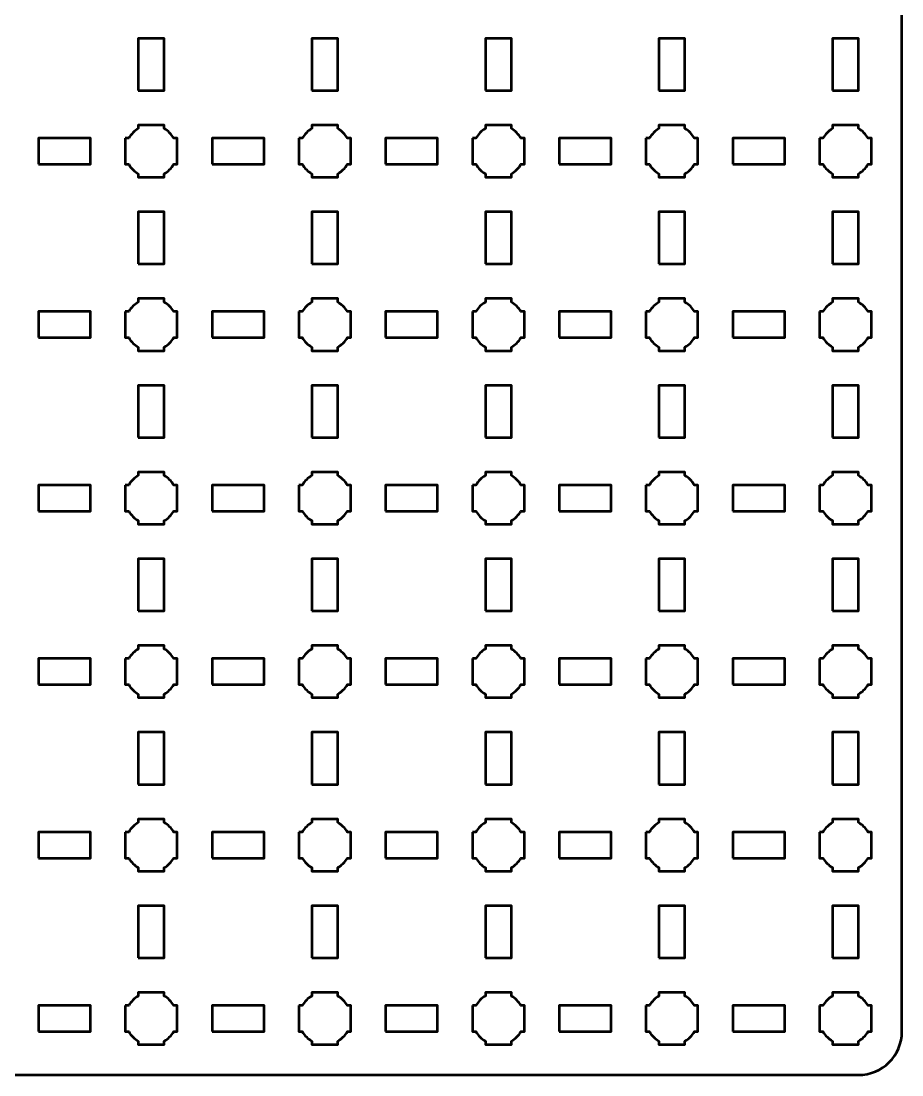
# Model space of a CAD drawing. Header units: centimetres. Extents: x -30.1 to 9.2, y -39.5 to 9.8.
# Drawn here: x -1 to 9.15, y -39.5 to -27.35 of the extents above; entities that cross this region are included whole.
import ezdxf

# ---------------------------------------------------------------- set-up
doc = ezdxf.new("R2010")
doc.units = ezdxf.units.CM
doc.header["$MEASUREMENT"] = 0
doc.layers.add('Layer 1', color=7, linetype='Continuous')

msp = doc.modelspace()

# ---------------------------------------------------------------- linework, layer by layer
at = {"layer": 'Layer 1', "color": 250, "lineweight": 53}
for points in [[(0.35, -28.15), (0.65, -28.15), (0.65, -27.55), (0.35, -27.55), (0.35, -28.15)], [(2.35, -28.15), (2.65, -28.15), (2.65, -27.55), (2.35, -27.55), (2.35, -28.15)], [(4.35, -28.15), (4.65, -28.15), (4.65, -27.55), (4.35, -27.55), (4.35, -28.15)], [(6.35, -28.15), (6.65, -28.15), (6.65, -27.55), (6.35, -27.55), (6.35, -28.15)], [(8.35, -28.15), (8.65, -28.15), (8.65, -27.55), (8.35, -27.55), (8.35, -28.15)], [(-0.8, -29), (-0.2, -29), (-0.2, -28.7), (-0.8, -28.7), (-0.8, -29)], [(1.2, -29), (1.8, -29), (1.8, -28.7), (1.2, -28.7), (1.2, -29)], [(3.2, -29), (3.8, -29), (3.8, -28.7), (3.2, -28.7), (3.2, -29)], [(5.2, -29), (5.8, -29), (5.8, -28.7), (5.2, -28.7), (5.2, -29)], [(7.2, -29), (7.8, -29), (7.8, -28.7), (7.2, -28.7), (7.2, -29)], [(0.35, -30.15), (0.65, -30.15), (0.65, -29.55), (0.35, -29.55), (0.35, -30.15)], [(2.35, -30.15), (2.65, -30.15), (2.65, -29.55), (2.35, -29.55), (2.35, -30.15)], [(4.35, -30.15), (4.65, -30.15), (4.65, -29.55), (4.35, -29.55), (4.35, -30.15)], [(6.35, -30.15), (6.65, -30.15), (6.65, -29.55), (6.35, -29.55), (6.35, -30.15)], [(8.35, -30.15), (8.65, -30.15), (8.65, -29.55), (8.35, -29.55), (8.35, -30.15)], [(-0.8, -31), (-0.2, -31), (-0.2, -30.7), (-0.8, -30.7), (-0.8, -31)], [(1.2, -31), (1.8, -31), (1.8, -30.7), (1.2, -30.7), (1.2, -31)], [(3.2, -31), (3.8, -31), (3.8, -30.7), (3.2, -30.7), (3.2, -31)], [(5.2, -31), (5.8, -31), (5.8, -30.7), (5.2, -30.7), (5.2, -31)], [(7.2, -31), (7.8, -31), (7.8, -30.7), (7.2, -30.7), (7.2, -31)], [(0.35, -32.15), (0.65, -32.15), (0.65, -31.55), (0.35, -31.55), (0.35, -32.15)], [(2.35, -32.15), (2.65, -32.15), (2.65, -31.55), (2.35, -31.55), (2.35, -32.15)], [(4.35, -32.15), (4.65, -32.15), (4.65, -31.55), (4.35, -31.55), (4.35, -32.15)], [(6.35, -32.15), (6.65, -32.15), (6.65, -31.55), (6.35, -31.55), (6.35, -32.15)], [(8.35, -32.15), (8.65, -32.15), (8.65, -31.55), (8.35, -31.55), (8.35, -32.15)], [(-0.8, -33), (-0.2, -33), (-0.2, -32.7), (-0.8, -32.7), (-0.8, -33)], [(1.2, -33), (1.8, -33), (1.8, -32.7), (1.2, -32.7), (1.2, -33)], [(3.2, -33), (3.8, -33), (3.8, -32.7), (3.2, -32.7), (3.2, -33)], [(5.2, -33), (5.8, -33), (5.8, -32.7), (5.2, -32.7), (5.2, -33)], [(7.2, -33), (7.8, -33), (7.8, -32.7), (7.2, -32.7), (7.2, -33)], [(0.35, -34.15), (0.65, -34.15), (0.65, -33.55), (0.35, -33.55), (0.35, -34.15)], [(2.35, -34.15), (2.65, -34.15), (2.65, -33.55), (2.35, -33.55), (2.35, -34.15)], [(4.35, -34.15), (4.65, -34.15), (4.65, -33.55), (4.35, -33.55), (4.35, -34.15)], [(6.35, -34.15), (6.65, -34.15), (6.65, -33.55), (6.35, -33.55), (6.35, -34.15)], [(8.35, -34.15), (8.65, -34.15), (8.65, -33.55), (8.35, -33.55), (8.35, -34.15)], [(-0.8, -35), (-0.2, -35), (-0.2, -34.7), (-0.8, -34.7), (-0.8, -35)], [(1.2, -35), (1.8, -35), (1.8, -34.7), (1.2, -34.7), (1.2, -35)], [(3.2, -35), (3.8, -35), (3.8, -34.7), (3.2, -34.7), (3.2, -35)], [(5.2, -35), (5.8, -35), (5.8, -34.7), (5.2, -34.7), (5.2, -35)], [(7.2, -35), (7.8, -35), (7.8, -34.7), (7.2, -34.7), (7.2, -35)], [(0.35, -36.15), (0.65, -36.15), (0.65, -35.55), (0.35, -35.55), (0.35, -36.15)], [(2.35, -36.15), (2.65, -36.15), (2.65, -35.55), (2.35, -35.55), (2.35, -36.15)], [(4.35, -36.15), (4.65, -36.15), (4.65, -35.55), (4.35, -35.55), (4.35, -36.15)], [(6.35, -36.15), (6.65, -36.15), (6.65, -35.55), (6.35, -35.55), (6.35, -36.15)], [(8.35, -36.15), (8.65, -36.15), (8.65, -35.55), (8.35, -35.55), (8.35, -36.15)], [(-0.8, -37), (-0.2, -37), (-0.2, -36.7), (-0.8, -36.7), (-0.8, -37)], [(1.2, -37), (1.8, -37), (1.8, -36.7), (1.2, -36.7), (1.2, -37)], [(3.2, -37), (3.8, -37), (3.8, -36.7), (3.2, -36.7), (3.2, -37)], [(5.2, -37), (5.8, -37), (5.8, -36.7), (5.2, -36.7), (5.2, -37)], [(7.2, -37), (7.8, -37), (7.8, -36.7), (7.2, -36.7), (7.2, -37)], [(0.35, -38.15), (0.65, -38.15), (0.65, -37.55), (0.35, -37.55), (0.35, -38.15)], [(2.35, -38.15), (2.65, -38.15), (2.65, -37.55), (2.35, -37.55), (2.35, -38.15)], [(4.35, -38.15), (4.65, -38.15), (4.65, -37.55), (4.35, -37.55), (4.35, -38.15)], [(6.35, -38.15), (6.65, -38.15), (6.65, -37.55), (6.35, -37.55), (6.35, -38.15)], [(8.35, -38.15), (8.65, -38.15), (8.65, -37.55), (8.35, -37.55), (8.35, -38.15)], [(-0.8, -39), (-0.2, -39), (-0.2, -38.7), (-0.8, -38.7), (-0.8, -39)], [(1.2, -39), (1.8, -39), (1.8, -38.7), (1.2, -38.7), (1.2, -39)], [(3.2, -39), (3.8, -39), (3.8, -38.7), (3.2, -38.7), (3.2, -39)], [(5.2, -39), (5.8, -39), (5.8, -38.7), (5.2, -38.7), (5.2, -39)], [(7.2, -39), (7.8, -39), (7.8, -38.7), (7.2, -38.7), (7.2, -39)]]:
    msp.add_lwpolyline(points, close=True, dxfattribs=at)
msp.add_open_spline([(-30.15, -39), (-30.15, -39), (-30.15, 9.3), (-30.15, 9.3), (-30.15, 9.3), (-30.15, 9.57609), (-29.92609, 9.8), (-29.65, 9.8), (-29.65, 9.8), (-29.65, 9.8), (8.65, 9.8), (8.65, 9.8), (8.65, 9.8), (8.92609, 9.8), (9.15, 9.57609), (9.15, 9.3), (9.15, 9.3), (9.15, 9.3), (9.15, -39), (9.15, -39), (9.15, -39), (9.15, -39.27609), (8.92609, -39.5), (8.65, -39.5), (8.65, -39.5), (8.65, -39.5), (-29.65, -39.5), (-29.65, -39.5), (-29.65, -39.5), (-29.92609, -39.5), (-30.15, -39.27609), (-30.15, -39)], degree=3, knots=[0, 0, 0, 0, 0.125, 0.125, 0.125, 0.125, 0.25, 0.25, 0.25, 0.25, 0.375, 0.375, 0.375, 0.375, 0.5, 0.5, 0.5, 0.5, 0.625, 0.625, 0.625, 0.625, 0.75, 0.75, 0.75, 0.75, 0.875, 0.875, 0.875, 0.875, 1, 1, 1, 1], dxfattribs=at)
at = {"layer": 'Layer 1', "lineweight": 53}
for points in [[(0.2, -28.7), (0.2, -28.7), (0.24015, -28.7), (0.24015, -28.7), (0.24015, -28.7), (0.2665, -28.65447), (0.30447, -28.6165), (0.35, -28.59015), (0.35, -28.59015), (0.35, -28.59015), (0.35, -28.55), (0.35, -28.55), (0.35, -28.55), (0.35, -28.55), (0.5, -28.55), (0.5, -28.55), (0.5, -28.55), (0.5, -28.55), (0.65, -28.55), (0.65, -28.55), (0.65, -28.55), (0.65, -28.55), (0.65, -28.59015), (0.65, -28.59015), (0.65, -28.59015), (0.69553, -28.6165), (0.7335, -28.65447), (0.75985, -28.7), (0.75985, -28.7), (0.75985, -28.7), (0.8, -28.7), (0.8, -28.7), (0.8, -28.7), (0.8, -28.7), (0.8, -28.85), (0.8, -28.85), (0.8, -28.85), (0.8, -28.85), (0.8, -29), (0.8, -29), (0.8, -29), (0.8, -29), (0.75985, -29), (0.75985, -29), (0.75985, -29), (0.7335, -29.04553), (0.69553, -29.0835), (0.65, -29.10985), (0.65, -29.10985), (0.65, -29.10985), (0.65, -29.15), (0.65, -29.15), (0.65, -29.15), (0.65, -29.15), (0.5, -29.15), (0.5, -29.15), (0.5, -29.15), (0.5, -29.15), (0.35, -29.15), (0.35, -29.15), (0.35, -29.15), (0.35, -29.15), (0.35, -29.10985), (0.35, -29.10985), (0.35, -29.10985), (0.30447, -29.0835), (0.2665, -29.04553), (0.24015, -29), (0.24015, -29), (0.24015, -29), (0.2, -29), (0.2, -29), (0.2, -29), (0.2, -29), (0.2, -28.85), (0.2, -28.85), (0.2, -28.85), (0.2, -28.85), (0.2, -28.7), (0.2, -28.7)], [(2.2, -28.7), (2.2, -28.7), (2.24015, -28.7), (2.24015, -28.7), (2.24015, -28.7), (2.2665, -28.65447), (2.30447, -28.6165), (2.35, -28.59015), (2.35, -28.59015), (2.35, -28.59015), (2.35, -28.55), (2.35, -28.55), (2.35, -28.55), (2.35, -28.55), (2.5, -28.55), (2.5, -28.55), (2.5, -28.55), (2.5, -28.55), (2.65, -28.55), (2.65, -28.55), (2.65, -28.55), (2.65, -28.55), (2.65, -28.59015), (2.65, -28.59015), (2.65, -28.59015), (2.69553, -28.6165), (2.7335, -28.65447), (2.75985, -28.7), (2.75985, -28.7), (2.75985, -28.7), (2.8, -28.7), (2.8, -28.7), (2.8, -28.7), (2.8, -28.7), (2.8, -28.85), (2.8, -28.85), (2.8, -28.85), (2.8, -28.85), (2.8, -29), (2.8, -29), (2.8, -29), (2.8, -29), (2.75985, -29), (2.75985, -29), (2.75985, -29), (2.7335, -29.04553), (2.69553, -29.0835), (2.65, -29.10985), (2.65, -29.10985), (2.65, -29.10985), (2.65, -29.15), (2.65, -29.15), (2.65, -29.15), (2.65, -29.15), (2.5, -29.15), (2.5, -29.15), (2.5, -29.15), (2.5, -29.15), (2.35, -29.15), (2.35, -29.15), (2.35, -29.15), (2.35, -29.15), (2.35, -29.10985), (2.35, -29.10985), (2.35, -29.10985), (2.30447, -29.0835), (2.2665, -29.04553), (2.24015, -29), (2.24015, -29), (2.24015, -29), (2.2, -29), (2.2, -29), (2.2, -29), (2.2, -29), (2.2, -28.85), (2.2, -28.85), (2.2, -28.85), (2.2, -28.85), (2.2, -28.7), (2.2, -28.7)], [(4.2, -28.7), (4.2, -28.7), (4.24015, -28.7), (4.24015, -28.7), (4.24015, -28.7), (4.2665, -28.65447), (4.30447, -28.6165), (4.35, -28.59015), (4.35, -28.59015), (4.35, -28.59015), (4.35, -28.55), (4.35, -28.55), (4.35, -28.55), (4.35, -28.55), (4.5, -28.55), (4.5, -28.55), (4.5, -28.55), (4.5, -28.55), (4.65, -28.55), (4.65, -28.55), (4.65, -28.55), (4.65, -28.55), (4.65, -28.59015), (4.65, -28.59015), (4.65, -28.59015), (4.69553, -28.6165), (4.7335, -28.65447), (4.75985, -28.7), (4.75985, -28.7), (4.75985, -28.7), (4.8, -28.7), (4.8, -28.7), (4.8, -28.7), (4.8, -28.7), (4.8, -28.85), (4.8, -28.85), (4.8, -28.85), (4.8, -28.85), (4.8, -29), (4.8, -29), (4.8, -29), (4.8, -29), (4.75985, -29), (4.75985, -29), (4.75985, -29), (4.7335, -29.04553), (4.69553, -29.0835), (4.65, -29.10985), (4.65, -29.10985), (4.65, -29.10985), (4.65, -29.15), (4.65, -29.15), (4.65, -29.15), (4.65, -29.15), (4.5, -29.15), (4.5, -29.15), (4.5, -29.15), (4.5, -29.15), (4.35, -29.15), (4.35, -29.15), (4.35, -29.15), (4.35, -29.15), (4.35, -29.10985), (4.35, -29.10985), (4.35, -29.10985), (4.30447, -29.0835), (4.2665, -29.04553), (4.24015, -29), (4.24015, -29), (4.24015, -29), (4.2, -29), (4.2, -29), (4.2, -29), (4.2, -29), (4.2, -28.85), (4.2, -28.85), (4.2, -28.85), (4.2, -28.85), (4.2, -28.7), (4.2, -28.7)], [(6.2, -28.7), (6.2, -28.7), (6.24015, -28.7), (6.24015, -28.7), (6.24015, -28.7), (6.2665, -28.65447), (6.30447, -28.6165), (6.35, -28.59015), (6.35, -28.59015), (6.35, -28.59015), (6.35, -28.55), (6.35, -28.55), (6.35, -28.55), (6.35, -28.55), (6.5, -28.55), (6.5, -28.55), (6.5, -28.55), (6.5, -28.55), (6.65, -28.55), (6.65, -28.55), (6.65, -28.55), (6.65, -28.55), (6.65, -28.59015), (6.65, -28.59015), (6.65, -28.59015), (6.69553, -28.6165), (6.7335, -28.65447), (6.75985, -28.7), (6.75985, -28.7), (6.75985, -28.7), (6.8, -28.7), (6.8, -28.7), (6.8, -28.7), (6.8, -28.7), (6.8, -28.85), (6.8, -28.85), (6.8, -28.85), (6.8, -28.85), (6.8, -29), (6.8, -29), (6.8, -29), (6.8, -29), (6.75985, -29), (6.75985, -29), (6.75985, -29), (6.7335, -29.04553), (6.69553, -29.0835), (6.65, -29.10985), (6.65, -29.10985), (6.65, -29.10985), (6.65, -29.15), (6.65, -29.15), (6.65, -29.15), (6.65, -29.15), (6.5, -29.15), (6.5, -29.15), (6.5, -29.15), (6.5, -29.15), (6.35, -29.15), (6.35, -29.15), (6.35, -29.15), (6.35, -29.15), (6.35, -29.10985), (6.35, -29.10985), (6.35, -29.10985), (6.30447, -29.0835), (6.2665, -29.04553), (6.24015, -29), (6.24015, -29), (6.24015, -29), (6.2, -29), (6.2, -29), (6.2, -29), (6.2, -29), (6.2, -28.85), (6.2, -28.85), (6.2, -28.85), (6.2, -28.85), (6.2, -28.7), (6.2, -28.7)], [(8.2, -28.7), (8.2, -28.7), (8.24015, -28.7), (8.24015, -28.7), (8.24015, -28.7), (8.2665, -28.65447), (8.30447, -28.6165), (8.35, -28.59015), (8.35, -28.59015), (8.35, -28.59015), (8.35, -28.55), (8.35, -28.55), (8.35, -28.55), (8.35, -28.55), (8.5, -28.55), (8.5, -28.55), (8.5, -28.55), (8.5, -28.55), (8.65, -28.55), (8.65, -28.55), (8.65, -28.55), (8.65, -28.55), (8.65, -28.59015), (8.65, -28.59015), (8.65, -28.59015), (8.69553, -28.6165), (8.7335, -28.65447), (8.75985, -28.7), (8.75985, -28.7), (8.75985, -28.7), (8.8, -28.7), (8.8, -28.7), (8.8, -28.7), (8.8, -28.7), (8.8, -28.85), (8.8, -28.85), (8.8, -28.85), (8.8, -28.85), (8.8, -29), (8.8, -29), (8.8, -29), (8.8, -29), (8.75985, -29), (8.75985, -29), (8.75985, -29), (8.7335, -29.04553), (8.69553, -29.0835), (8.65, -29.10985), (8.65, -29.10985), (8.65, -29.10985), (8.65, -29.15), (8.65, -29.15), (8.65, -29.15), (8.65, -29.15), (8.5, -29.15), (8.5, -29.15), (8.5, -29.15), (8.5, -29.15), (8.35, -29.15), (8.35, -29.15), (8.35, -29.15), (8.35, -29.15), (8.35, -29.10985), (8.35, -29.10985), (8.35, -29.10985), (8.30447, -29.0835), (8.2665, -29.04553), (8.24015, -29), (8.24015, -29), (8.24015, -29), (8.2, -29), (8.2, -29), (8.2, -29), (8.2, -29), (8.2, -28.85), (8.2, -28.85), (8.2, -28.85), (8.2, -28.85), (8.2, -28.7), (8.2, -28.7)], [(0.2, -30.7), (0.2, -30.7), (0.24015, -30.7), (0.24015, -30.7), (0.24015, -30.7), (0.2665, -30.65447), (0.30447, -30.6165), (0.35, -30.59015), (0.35, -30.59015), (0.35, -30.59015), (0.35, -30.55), (0.35, -30.55), (0.35, -30.55), (0.35, -30.55), (0.5, -30.55), (0.5, -30.55), (0.5, -30.55), (0.5, -30.55), (0.65, -30.55), (0.65, -30.55), (0.65, -30.55), (0.65, -30.55), (0.65, -30.59015), (0.65, -30.59015), (0.65, -30.59015), (0.69553, -30.6165), (0.7335, -30.65447), (0.75985, -30.7), (0.75985, -30.7), (0.75985, -30.7), (0.8, -30.7), (0.8, -30.7), (0.8, -30.7), (0.8, -30.7), (0.8, -30.85), (0.8, -30.85), (0.8, -30.85), (0.8, -30.85), (0.8, -31), (0.8, -31), (0.8, -31), (0.8, -31), (0.75985, -31), (0.75985, -31), (0.75985, -31), (0.7335, -31.04553), (0.69553, -31.0835), (0.65, -31.10985), (0.65, -31.10985), (0.65, -31.10985), (0.65, -31.15), (0.65, -31.15), (0.65, -31.15), (0.65, -31.15), (0.5, -31.15), (0.5, -31.15), (0.5, -31.15), (0.5, -31.15), (0.35, -31.15), (0.35, -31.15), (0.35, -31.15), (0.35, -31.15), (0.35, -31.10985), (0.35, -31.10985), (0.35, -31.10985), (0.30447, -31.0835), (0.2665, -31.04553), (0.24015, -31), (0.24015, -31), (0.24015, -31), (0.2, -31), (0.2, -31), (0.2, -31), (0.2, -31), (0.2, -30.85), (0.2, -30.85), (0.2, -30.85), (0.2, -30.85), (0.2, -30.7), (0.2, -30.7)], [(2.2, -30.7), (2.2, -30.7), (2.24015, -30.7), (2.24015, -30.7), (2.24015, -30.7), (2.2665, -30.65447), (2.30447, -30.6165), (2.35, -30.59015), (2.35, -30.59015), (2.35, -30.59015), (2.35, -30.55), (2.35, -30.55), (2.35, -30.55), (2.35, -30.55), (2.5, -30.55), (2.5, -30.55), (2.5, -30.55), (2.5, -30.55), (2.65, -30.55), (2.65, -30.55), (2.65, -30.55), (2.65, -30.55), (2.65, -30.59015), (2.65, -30.59015), (2.65, -30.59015), (2.69553, -30.6165), (2.7335, -30.65447), (2.75985, -30.7), (2.75985, -30.7), (2.75985, -30.7), (2.8, -30.7), (2.8, -30.7), (2.8, -30.7), (2.8, -30.7), (2.8, -30.85), (2.8, -30.85), (2.8, -30.85), (2.8, -30.85), (2.8, -31), (2.8, -31), (2.8, -31), (2.8, -31), (2.75985, -31), (2.75985, -31), (2.75985, -31), (2.7335, -31.04553), (2.69553, -31.0835), (2.65, -31.10985), (2.65, -31.10985), (2.65, -31.10985), (2.65, -31.15), (2.65, -31.15), (2.65, -31.15), (2.65, -31.15), (2.5, -31.15), (2.5, -31.15), (2.5, -31.15), (2.5, -31.15), (2.35, -31.15), (2.35, -31.15), (2.35, -31.15), (2.35, -31.15), (2.35, -31.10985), (2.35, -31.10985), (2.35, -31.10985), (2.30447, -31.0835), (2.2665, -31.04553), (2.24015, -31), (2.24015, -31), (2.24015, -31), (2.2, -31), (2.2, -31), (2.2, -31), (2.2, -31), (2.2, -30.85), (2.2, -30.85), (2.2, -30.85), (2.2, -30.85), (2.2, -30.7), (2.2, -30.7)], [(4.2, -30.7), (4.2, -30.7), (4.24015, -30.7), (4.24015, -30.7), (4.24015, -30.7), (4.2665, -30.65447), (4.30447, -30.6165), (4.35, -30.59015), (4.35, -30.59015), (4.35, -30.59015), (4.35, -30.55), (4.35, -30.55), (4.35, -30.55), (4.35, -30.55), (4.5, -30.55), (4.5, -30.55), (4.5, -30.55), (4.5, -30.55), (4.65, -30.55), (4.65, -30.55), (4.65, -30.55), (4.65, -30.55), (4.65, -30.59015), (4.65, -30.59015), (4.65, -30.59015), (4.69553, -30.6165), (4.7335, -30.65447), (4.75985, -30.7), (4.75985, -30.7), (4.75985, -30.7), (4.8, -30.7), (4.8, -30.7), (4.8, -30.7), (4.8, -30.7), (4.8, -30.85), (4.8, -30.85), (4.8, -30.85), (4.8, -30.85), (4.8, -31), (4.8, -31), (4.8, -31), (4.8, -31), (4.75985, -31), (4.75985, -31), (4.75985, -31), (4.7335, -31.04553), (4.69553, -31.0835), (4.65, -31.10985), (4.65, -31.10985), (4.65, -31.10985), (4.65, -31.15), (4.65, -31.15), (4.65, -31.15), (4.65, -31.15), (4.5, -31.15), (4.5, -31.15), (4.5, -31.15), (4.5, -31.15), (4.35, -31.15), (4.35, -31.15), (4.35, -31.15), (4.35, -31.15), (4.35, -31.10985), (4.35, -31.10985), (4.35, -31.10985), (4.30447, -31.0835), (4.2665, -31.04553), (4.24015, -31), (4.24015, -31), (4.24015, -31), (4.2, -31), (4.2, -31), (4.2, -31), (4.2, -31), (4.2, -30.85), (4.2, -30.85), (4.2, -30.85), (4.2, -30.85), (4.2, -30.7), (4.2, -30.7)], [(6.2, -30.7), (6.2, -30.7), (6.24015, -30.7), (6.24015, -30.7), (6.24015, -30.7), (6.2665, -30.65447), (6.30447, -30.6165), (6.35, -30.59015), (6.35, -30.59015), (6.35, -30.59015), (6.35, -30.55), (6.35, -30.55), (6.35, -30.55), (6.35, -30.55), (6.5, -30.55), (6.5, -30.55), (6.5, -30.55), (6.5, -30.55), (6.65, -30.55), (6.65, -30.55), (6.65, -30.55), (6.65, -30.55), (6.65, -30.59015), (6.65, -30.59015), (6.65, -30.59015), (6.69553, -30.6165), (6.7335, -30.65447), (6.75985, -30.7), (6.75985, -30.7), (6.75985, -30.7), (6.8, -30.7), (6.8, -30.7), (6.8, -30.7), (6.8, -30.7), (6.8, -30.85), (6.8, -30.85), (6.8, -30.85), (6.8, -30.85), (6.8, -31), (6.8, -31), (6.8, -31), (6.8, -31), (6.75985, -31), (6.75985, -31), (6.75985, -31), (6.7335, -31.04553), (6.69553, -31.0835), (6.65, -31.10985), (6.65, -31.10985), (6.65, -31.10985), (6.65, -31.15), (6.65, -31.15), (6.65, -31.15), (6.65, -31.15), (6.5, -31.15), (6.5, -31.15), (6.5, -31.15), (6.5, -31.15), (6.35, -31.15), (6.35, -31.15), (6.35, -31.15), (6.35, -31.15), (6.35, -31.10985), (6.35, -31.10985), (6.35, -31.10985), (6.30447, -31.0835), (6.2665, -31.04553), (6.24015, -31), (6.24015, -31), (6.24015, -31), (6.2, -31), (6.2, -31), (6.2, -31), (6.2, -31), (6.2, -30.85), (6.2, -30.85), (6.2, -30.85), (6.2, -30.85), (6.2, -30.7), (6.2, -30.7)], [(8.2, -30.7), (8.2, -30.7), (8.24015, -30.7), (8.24015, -30.7), (8.24015, -30.7), (8.2665, -30.65447), (8.30447, -30.6165), (8.35, -30.59015), (8.35, -30.59015), (8.35, -30.59015), (8.35, -30.55), (8.35, -30.55), (8.35, -30.55), (8.35, -30.55), (8.5, -30.55), (8.5, -30.55), (8.5, -30.55), (8.5, -30.55), (8.65, -30.55), (8.65, -30.55), (8.65, -30.55), (8.65, -30.55), (8.65, -30.59015), (8.65, -30.59015), (8.65, -30.59015), (8.69553, -30.6165), (8.7335, -30.65447), (8.75985, -30.7), (8.75985, -30.7), (8.75985, -30.7), (8.8, -30.7), (8.8, -30.7), (8.8, -30.7), (8.8, -30.7), (8.8, -30.85), (8.8, -30.85), (8.8, -30.85), (8.8, -30.85), (8.8, -31), (8.8, -31), (8.8, -31), (8.8, -31), (8.75985, -31), (8.75985, -31), (8.75985, -31), (8.7335, -31.04553), (8.69553, -31.0835), (8.65, -31.10985), (8.65, -31.10985), (8.65, -31.10985), (8.65, -31.15), (8.65, -31.15), (8.65, -31.15), (8.65, -31.15), (8.5, -31.15), (8.5, -31.15), (8.5, -31.15), (8.5, -31.15), (8.35, -31.15), (8.35, -31.15), (8.35, -31.15), (8.35, -31.15), (8.35, -31.10985), (8.35, -31.10985), (8.35, -31.10985), (8.30447, -31.0835), (8.2665, -31.04553), (8.24015, -31), (8.24015, -31), (8.24015, -31), (8.2, -31), (8.2, -31), (8.2, -31), (8.2, -31), (8.2, -30.85), (8.2, -30.85), (8.2, -30.85), (8.2, -30.85), (8.2, -30.7), (8.2, -30.7)], [(0.2, -32.7), (0.2, -32.7), (0.24015, -32.7), (0.24015, -32.7), (0.24015, -32.7), (0.2665, -32.65447), (0.30447, -32.6165), (0.35, -32.59015), (0.35, -32.59015), (0.35, -32.59015), (0.35, -32.55), (0.35, -32.55), (0.35, -32.55), (0.35, -32.55), (0.5, -32.55), (0.5, -32.55), (0.5, -32.55), (0.5, -32.55), (0.65, -32.55), (0.65, -32.55), (0.65, -32.55), (0.65, -32.55), (0.65, -32.59015), (0.65, -32.59015), (0.65, -32.59015), (0.69553, -32.6165), (0.7335, -32.65447), (0.75985, -32.7), (0.75985, -32.7), (0.75985, -32.7), (0.8, -32.7), (0.8, -32.7), (0.8, -32.7), (0.8, -32.7), (0.8, -32.85), (0.8, -32.85), (0.8, -32.85), (0.8, -32.85), (0.8, -33), (0.8, -33), (0.8, -33), (0.8, -33), (0.75985, -33), (0.75985, -33), (0.75985, -33), (0.7335, -33.04553), (0.69553, -33.0835), (0.65, -33.10985), (0.65, -33.10985), (0.65, -33.10985), (0.65, -33.15), (0.65, -33.15), (0.65, -33.15), (0.65, -33.15), (0.5, -33.15), (0.5, -33.15), (0.5, -33.15), (0.5, -33.15), (0.35, -33.15), (0.35, -33.15), (0.35, -33.15), (0.35, -33.15), (0.35, -33.10985), (0.35, -33.10985), (0.35, -33.10985), (0.30447, -33.0835), (0.2665, -33.04553), (0.24015, -33), (0.24015, -33), (0.24015, -33), (0.2, -33), (0.2, -33), (0.2, -33), (0.2, -33), (0.2, -32.85), (0.2, -32.85), (0.2, -32.85), (0.2, -32.85), (0.2, -32.7), (0.2, -32.7)], [(2.2, -32.7), (2.2, -32.7), (2.24015, -32.7), (2.24015, -32.7), (2.24015, -32.7), (2.2665, -32.65447), (2.30447, -32.6165), (2.35, -32.59015), (2.35, -32.59015), (2.35, -32.59015), (2.35, -32.55), (2.35, -32.55), (2.35, -32.55), (2.35, -32.55), (2.5, -32.55), (2.5, -32.55), (2.5, -32.55), (2.5, -32.55), (2.65, -32.55), (2.65, -32.55), (2.65, -32.55), (2.65, -32.55), (2.65, -32.59015), (2.65, -32.59015), (2.65, -32.59015), (2.69553, -32.6165), (2.7335, -32.65447), (2.75985, -32.7), (2.75985, -32.7), (2.75985, -32.7), (2.8, -32.7), (2.8, -32.7), (2.8, -32.7), (2.8, -32.7), (2.8, -32.85), (2.8, -32.85), (2.8, -32.85), (2.8, -32.85), (2.8, -33), (2.8, -33), (2.8, -33), (2.8, -33), (2.75985, -33), (2.75985, -33), (2.75985, -33), (2.7335, -33.04553), (2.69553, -33.0835), (2.65, -33.10985), (2.65, -33.10985), (2.65, -33.10985), (2.65, -33.15), (2.65, -33.15), (2.65, -33.15), (2.65, -33.15), (2.5, -33.15), (2.5, -33.15), (2.5, -33.15), (2.5, -33.15), (2.35, -33.15), (2.35, -33.15), (2.35, -33.15), (2.35, -33.15), (2.35, -33.10985), (2.35, -33.10985), (2.35, -33.10985), (2.30447, -33.0835), (2.2665, -33.04553), (2.24015, -33), (2.24015, -33), (2.24015, -33), (2.2, -33), (2.2, -33), (2.2, -33), (2.2, -33), (2.2, -32.85), (2.2, -32.85), (2.2, -32.85), (2.2, -32.85), (2.2, -32.7), (2.2, -32.7)], [(4.2, -32.7), (4.2, -32.7), (4.24015, -32.7), (4.24015, -32.7), (4.24015, -32.7), (4.2665, -32.65447), (4.30447, -32.6165), (4.35, -32.59015), (4.35, -32.59015), (4.35, -32.59015), (4.35, -32.55), (4.35, -32.55), (4.35, -32.55), (4.35, -32.55), (4.5, -32.55), (4.5, -32.55), (4.5, -32.55), (4.5, -32.55), (4.65, -32.55), (4.65, -32.55), (4.65, -32.55), (4.65, -32.55), (4.65, -32.59015), (4.65, -32.59015), (4.65, -32.59015), (4.69553, -32.6165), (4.7335, -32.65447), (4.75985, -32.7), (4.75985, -32.7), (4.75985, -32.7), (4.8, -32.7), (4.8, -32.7), (4.8, -32.7), (4.8, -32.7), (4.8, -32.85), (4.8, -32.85), (4.8, -32.85), (4.8, -32.85), (4.8, -33), (4.8, -33), (4.8, -33), (4.8, -33), (4.75985, -33), (4.75985, -33), (4.75985, -33), (4.7335, -33.04553), (4.69553, -33.0835), (4.65, -33.10985), (4.65, -33.10985), (4.65, -33.10985), (4.65, -33.15), (4.65, -33.15), (4.65, -33.15), (4.65, -33.15), (4.5, -33.15), (4.5, -33.15), (4.5, -33.15), (4.5, -33.15), (4.35, -33.15), (4.35, -33.15), (4.35, -33.15), (4.35, -33.15), (4.35, -33.10985), (4.35, -33.10985), (4.35, -33.10985), (4.30447, -33.0835), (4.2665, -33.04553), (4.24015, -33), (4.24015, -33), (4.24015, -33), (4.2, -33), (4.2, -33), (4.2, -33), (4.2, -33), (4.2, -32.85), (4.2, -32.85), (4.2, -32.85), (4.2, -32.85), (4.2, -32.7), (4.2, -32.7)], [(6.2, -32.7), (6.2, -32.7), (6.24015, -32.7), (6.24015, -32.7), (6.24015, -32.7), (6.2665, -32.65447), (6.30447, -32.6165), (6.35, -32.59015), (6.35, -32.59015), (6.35, -32.59015), (6.35, -32.55), (6.35, -32.55), (6.35, -32.55), (6.35, -32.55), (6.5, -32.55), (6.5, -32.55), (6.5, -32.55), (6.5, -32.55), (6.65, -32.55), (6.65, -32.55), (6.65, -32.55), (6.65, -32.55), (6.65, -32.59015), (6.65, -32.59015), (6.65, -32.59015), (6.69553, -32.6165), (6.7335, -32.65447), (6.75985, -32.7), (6.75985, -32.7), (6.75985, -32.7), (6.8, -32.7), (6.8, -32.7), (6.8, -32.7), (6.8, -32.7), (6.8, -32.85), (6.8, -32.85), (6.8, -32.85), (6.8, -32.85), (6.8, -33), (6.8, -33), (6.8, -33), (6.8, -33), (6.75985, -33), (6.75985, -33), (6.75985, -33), (6.7335, -33.04553), (6.69553, -33.0835), (6.65, -33.10985), (6.65, -33.10985), (6.65, -33.10985), (6.65, -33.15), (6.65, -33.15), (6.65, -33.15), (6.65, -33.15), (6.5, -33.15), (6.5, -33.15), (6.5, -33.15), (6.5, -33.15), (6.35, -33.15), (6.35, -33.15), (6.35, -33.15), (6.35, -33.15), (6.35, -33.10985), (6.35, -33.10985), (6.35, -33.10985), (6.30447, -33.0835), (6.2665, -33.04553), (6.24015, -33), (6.24015, -33), (6.24015, -33), (6.2, -33), (6.2, -33), (6.2, -33), (6.2, -33), (6.2, -32.85), (6.2, -32.85), (6.2, -32.85), (6.2, -32.85), (6.2, -32.7), (6.2, -32.7)], [(8.2, -32.7), (8.2, -32.7), (8.24015, -32.7), (8.24015, -32.7), (8.24015, -32.7), (8.2665, -32.65447), (8.30447, -32.6165), (8.35, -32.59015), (8.35, -32.59015), (8.35, -32.59015), (8.35, -32.55), (8.35, -32.55), (8.35, -32.55), (8.35, -32.55), (8.5, -32.55), (8.5, -32.55), (8.5, -32.55), (8.5, -32.55), (8.65, -32.55), (8.65, -32.55), (8.65, -32.55), (8.65, -32.55), (8.65, -32.59015), (8.65, -32.59015), (8.65, -32.59015), (8.69553, -32.6165), (8.7335, -32.65447), (8.75985, -32.7), (8.75985, -32.7), (8.75985, -32.7), (8.8, -32.7), (8.8, -32.7), (8.8, -32.7), (8.8, -32.7), (8.8, -32.85), (8.8, -32.85), (8.8, -32.85), (8.8, -32.85), (8.8, -33), (8.8, -33), (8.8, -33), (8.8, -33), (8.75985, -33), (8.75985, -33), (8.75985, -33), (8.7335, -33.04553), (8.69553, -33.0835), (8.65, -33.10985), (8.65, -33.10985), (8.65, -33.10985), (8.65, -33.15), (8.65, -33.15), (8.65, -33.15), (8.65, -33.15), (8.5, -33.15), (8.5, -33.15), (8.5, -33.15), (8.5, -33.15), (8.35, -33.15), (8.35, -33.15), (8.35, -33.15), (8.35, -33.15), (8.35, -33.10985), (8.35, -33.10985), (8.35, -33.10985), (8.30447, -33.0835), (8.2665, -33.04553), (8.24015, -33), (8.24015, -33), (8.24015, -33), (8.2, -33), (8.2, -33), (8.2, -33), (8.2, -33), (8.2, -32.85), (8.2, -32.85), (8.2, -32.85), (8.2, -32.85), (8.2, -32.7), (8.2, -32.7)], [(0.2, -34.7), (0.2, -34.7), (0.24015, -34.7), (0.24015, -34.7), (0.24015, -34.7), (0.2665, -34.65447), (0.30447, -34.6165), (0.35, -34.59015), (0.35, -34.59015), (0.35, -34.59015), (0.35, -34.55), (0.35, -34.55), (0.35, -34.55), (0.35, -34.55), (0.5, -34.55), (0.5, -34.55), (0.5, -34.55), (0.5, -34.55), (0.65, -34.55), (0.65, -34.55), (0.65, -34.55), (0.65, -34.55), (0.65, -34.59015), (0.65, -34.59015), (0.65, -34.59015), (0.69553, -34.6165), (0.7335, -34.65447), (0.75985, -34.7), (0.75985, -34.7), (0.75985, -34.7), (0.8, -34.7), (0.8, -34.7), (0.8, -34.7), (0.8, -34.7), (0.8, -34.85), (0.8, -34.85), (0.8, -34.85), (0.8, -34.85), (0.8, -35), (0.8, -35), (0.8, -35), (0.8, -35), (0.75985, -35), (0.75985, -35), (0.75985, -35), (0.7335, -35.04553), (0.69553, -35.0835), (0.65, -35.10985), (0.65, -35.10985), (0.65, -35.10985), (0.65, -35.15), (0.65, -35.15), (0.65, -35.15), (0.65, -35.15), (0.5, -35.15), (0.5, -35.15), (0.5, -35.15), (0.5, -35.15), (0.35, -35.15), (0.35, -35.15), (0.35, -35.15), (0.35, -35.15), (0.35, -35.10985), (0.35, -35.10985), (0.35, -35.10985), (0.30447, -35.0835), (0.2665, -35.04553), (0.24015, -35), (0.24015, -35), (0.24015, -35), (0.2, -35), (0.2, -35), (0.2, -35), (0.2, -35), (0.2, -34.85), (0.2, -34.85), (0.2, -34.85), (0.2, -34.85), (0.2, -34.7), (0.2, -34.7)], [(2.2, -34.7), (2.2, -34.7), (2.24015, -34.7), (2.24015, -34.7), (2.24015, -34.7), (2.2665, -34.65447), (2.30447, -34.6165), (2.35, -34.59015), (2.35, -34.59015), (2.35, -34.59015), (2.35, -34.55), (2.35, -34.55), (2.35, -34.55), (2.35, -34.55), (2.5, -34.55), (2.5, -34.55), (2.5, -34.55), (2.5, -34.55), (2.65, -34.55), (2.65, -34.55), (2.65, -34.55), (2.65, -34.55), (2.65, -34.59015), (2.65, -34.59015), (2.65, -34.59015), (2.69553, -34.6165), (2.7335, -34.65447), (2.75985, -34.7), (2.75985, -34.7), (2.75985, -34.7), (2.8, -34.7), (2.8, -34.7), (2.8, -34.7), (2.8, -34.7), (2.8, -34.85), (2.8, -34.85), (2.8, -34.85), (2.8, -34.85), (2.8, -35), (2.8, -35), (2.8, -35), (2.8, -35), (2.75985, -35), (2.75985, -35), (2.75985, -35), (2.7335, -35.04553), (2.69553, -35.0835), (2.65, -35.10985), (2.65, -35.10985), (2.65, -35.10985), (2.65, -35.15), (2.65, -35.15), (2.65, -35.15), (2.65, -35.15), (2.5, -35.15), (2.5, -35.15), (2.5, -35.15), (2.5, -35.15), (2.35, -35.15), (2.35, -35.15), (2.35, -35.15), (2.35, -35.15), (2.35, -35.10985), (2.35, -35.10985), (2.35, -35.10985), (2.30447, -35.0835), (2.2665, -35.04553), (2.24015, -35), (2.24015, -35), (2.24015, -35), (2.2, -35), (2.2, -35), (2.2, -35), (2.2, -35), (2.2, -34.85), (2.2, -34.85), (2.2, -34.85), (2.2, -34.85), (2.2, -34.7), (2.2, -34.7)], [(4.2, -34.7), (4.2, -34.7), (4.24015, -34.7), (4.24015, -34.7), (4.24015, -34.7), (4.2665, -34.65447), (4.30447, -34.6165), (4.35, -34.59015), (4.35, -34.59015), (4.35, -34.59015), (4.35, -34.55), (4.35, -34.55), (4.35, -34.55), (4.35, -34.55), (4.5, -34.55), (4.5, -34.55), (4.5, -34.55), (4.5, -34.55), (4.65, -34.55), (4.65, -34.55), (4.65, -34.55), (4.65, -34.55), (4.65, -34.59015), (4.65, -34.59015), (4.65, -34.59015), (4.69553, -34.6165), (4.7335, -34.65447), (4.75985, -34.7), (4.75985, -34.7), (4.75985, -34.7), (4.8, -34.7), (4.8, -34.7), (4.8, -34.7), (4.8, -34.7), (4.8, -34.85), (4.8, -34.85), (4.8, -34.85), (4.8, -34.85), (4.8, -35), (4.8, -35), (4.8, -35), (4.8, -35), (4.75985, -35), (4.75985, -35), (4.75985, -35), (4.7335, -35.04553), (4.69553, -35.0835), (4.65, -35.10985), (4.65, -35.10985), (4.65, -35.10985), (4.65, -35.15), (4.65, -35.15), (4.65, -35.15), (4.65, -35.15), (4.5, -35.15), (4.5, -35.15), (4.5, -35.15), (4.5, -35.15), (4.35, -35.15), (4.35, -35.15), (4.35, -35.15), (4.35, -35.15), (4.35, -35.10985), (4.35, -35.10985), (4.35, -35.10985), (4.30447, -35.0835), (4.2665, -35.04553), (4.24015, -35), (4.24015, -35), (4.24015, -35), (4.2, -35), (4.2, -35), (4.2, -35), (4.2, -35), (4.2, -34.85), (4.2, -34.85), (4.2, -34.85), (4.2, -34.85), (4.2, -34.7), (4.2, -34.7)], [(6.2, -34.7), (6.2, -34.7), (6.24015, -34.7), (6.24015, -34.7), (6.24015, -34.7), (6.2665, -34.65447), (6.30447, -34.6165), (6.35, -34.59015), (6.35, -34.59015), (6.35, -34.59015), (6.35, -34.55), (6.35, -34.55), (6.35, -34.55), (6.35, -34.55), (6.5, -34.55), (6.5, -34.55), (6.5, -34.55), (6.5, -34.55), (6.65, -34.55), (6.65, -34.55), (6.65, -34.55), (6.65, -34.55), (6.65, -34.59015), (6.65, -34.59015), (6.65, -34.59015), (6.69553, -34.6165), (6.7335, -34.65447), (6.75985, -34.7), (6.75985, -34.7), (6.75985, -34.7), (6.8, -34.7), (6.8, -34.7), (6.8, -34.7), (6.8, -34.7), (6.8, -34.85), (6.8, -34.85), (6.8, -34.85), (6.8, -34.85), (6.8, -35), (6.8, -35), (6.8, -35), (6.8, -35), (6.75985, -35), (6.75985, -35), (6.75985, -35), (6.7335, -35.04553), (6.69553, -35.0835), (6.65, -35.10985), (6.65, -35.10985), (6.65, -35.10985), (6.65, -35.15), (6.65, -35.15), (6.65, -35.15), (6.65, -35.15), (6.5, -35.15), (6.5, -35.15), (6.5, -35.15), (6.5, -35.15), (6.35, -35.15), (6.35, -35.15), (6.35, -35.15), (6.35, -35.15), (6.35, -35.10985), (6.35, -35.10985), (6.35, -35.10985), (6.30447, -35.0835), (6.2665, -35.04553), (6.24015, -35), (6.24015, -35), (6.24015, -35), (6.2, -35), (6.2, -35), (6.2, -35), (6.2, -35), (6.2, -34.85), (6.2, -34.85), (6.2, -34.85), (6.2, -34.85), (6.2, -34.7), (6.2, -34.7)], [(8.2, -34.7), (8.2, -34.7), (8.24015, -34.7), (8.24015, -34.7), (8.24015, -34.7), (8.2665, -34.65447), (8.30447, -34.6165), (8.35, -34.59015), (8.35, -34.59015), (8.35, -34.59015), (8.35, -34.55), (8.35, -34.55), (8.35, -34.55), (8.35, -34.55), (8.5, -34.55), (8.5, -34.55), (8.5, -34.55), (8.5, -34.55), (8.65, -34.55), (8.65, -34.55), (8.65, -34.55), (8.65, -34.55), (8.65, -34.59015), (8.65, -34.59015), (8.65, -34.59015), (8.69553, -34.6165), (8.7335, -34.65447), (8.75985, -34.7), (8.75985, -34.7), (8.75985, -34.7), (8.8, -34.7), (8.8, -34.7), (8.8, -34.7), (8.8, -34.7), (8.8, -34.85), (8.8, -34.85), (8.8, -34.85), (8.8, -34.85), (8.8, -35), (8.8, -35), (8.8, -35), (8.8, -35), (8.75985, -35), (8.75985, -35), (8.75985, -35), (8.7335, -35.04553), (8.69553, -35.0835), (8.65, -35.10985), (8.65, -35.10985), (8.65, -35.10985), (8.65, -35.15), (8.65, -35.15), (8.65, -35.15), (8.65, -35.15), (8.5, -35.15), (8.5, -35.15), (8.5, -35.15), (8.5, -35.15), (8.35, -35.15), (8.35, -35.15), (8.35, -35.15), (8.35, -35.15), (8.35, -35.10985), (8.35, -35.10985), (8.35, -35.10985), (8.30447, -35.0835), (8.2665, -35.04553), (8.24015, -35), (8.24015, -35), (8.24015, -35), (8.2, -35), (8.2, -35), (8.2, -35), (8.2, -35), (8.2, -34.85), (8.2, -34.85), (8.2, -34.85), (8.2, -34.85), (8.2, -34.7), (8.2, -34.7)], [(0.2, -36.7), (0.2, -36.7), (0.24015, -36.7), (0.24015, -36.7), (0.24015, -36.7), (0.2665, -36.65447), (0.30447, -36.6165), (0.35, -36.59015), (0.35, -36.59015), (0.35, -36.59015), (0.35, -36.55), (0.35, -36.55), (0.35, -36.55), (0.35, -36.55), (0.5, -36.55), (0.5, -36.55), (0.5, -36.55), (0.5, -36.55), (0.65, -36.55), (0.65, -36.55), (0.65, -36.55), (0.65, -36.55), (0.65, -36.59015), (0.65, -36.59015), (0.65, -36.59015), (0.69553, -36.6165), (0.7335, -36.65447), (0.75985, -36.7), (0.75985, -36.7), (0.75985, -36.7), (0.8, -36.7), (0.8, -36.7), (0.8, -36.7), (0.8, -36.7), (0.8, -36.85), (0.8, -36.85), (0.8, -36.85), (0.8, -36.85), (0.8, -37), (0.8, -37), (0.8, -37), (0.8, -37), (0.75985, -37), (0.75985, -37), (0.75985, -37), (0.7335, -37.04553), (0.69553, -37.0835), (0.65, -37.10985), (0.65, -37.10985), (0.65, -37.10985), (0.65, -37.15), (0.65, -37.15), (0.65, -37.15), (0.65, -37.15), (0.5, -37.15), (0.5, -37.15), (0.5, -37.15), (0.5, -37.15), (0.35, -37.15), (0.35, -37.15), (0.35, -37.15), (0.35, -37.15), (0.35, -37.10985), (0.35, -37.10985), (0.35, -37.10985), (0.30447, -37.0835), (0.2665, -37.04553), (0.24015, -37), (0.24015, -37), (0.24015, -37), (0.2, -37), (0.2, -37), (0.2, -37), (0.2, -37), (0.2, -36.85), (0.2, -36.85), (0.2, -36.85), (0.2, -36.85), (0.2, -36.7), (0.2, -36.7)], [(2.2, -36.7), (2.2, -36.7), (2.24015, -36.7), (2.24015, -36.7), (2.24015, -36.7), (2.2665, -36.65447), (2.30447, -36.6165), (2.35, -36.59015), (2.35, -36.59015), (2.35, -36.59015), (2.35, -36.55), (2.35, -36.55), (2.35, -36.55), (2.35, -36.55), (2.5, -36.55), (2.5, -36.55), (2.5, -36.55), (2.5, -36.55), (2.65, -36.55), (2.65, -36.55), (2.65, -36.55), (2.65, -36.55), (2.65, -36.59015), (2.65, -36.59015), (2.65, -36.59015), (2.69553, -36.6165), (2.7335, -36.65447), (2.75985, -36.7), (2.75985, -36.7), (2.75985, -36.7), (2.8, -36.7), (2.8, -36.7), (2.8, -36.7), (2.8, -36.7), (2.8, -36.85), (2.8, -36.85), (2.8, -36.85), (2.8, -36.85), (2.8, -37), (2.8, -37), (2.8, -37), (2.8, -37), (2.75985, -37), (2.75985, -37), (2.75985, -37), (2.7335, -37.04553), (2.69553, -37.0835), (2.65, -37.10985), (2.65, -37.10985), (2.65, -37.10985), (2.65, -37.15), (2.65, -37.15), (2.65, -37.15), (2.65, -37.15), (2.5, -37.15), (2.5, -37.15), (2.5, -37.15), (2.5, -37.15), (2.35, -37.15), (2.35, -37.15), (2.35, -37.15), (2.35, -37.15), (2.35, -37.10985), (2.35, -37.10985), (2.35, -37.10985), (2.30447, -37.0835), (2.2665, -37.04553), (2.24015, -37), (2.24015, -37), (2.24015, -37), (2.2, -37), (2.2, -37), (2.2, -37), (2.2, -37), (2.2, -36.85), (2.2, -36.85), (2.2, -36.85), (2.2, -36.85), (2.2, -36.7), (2.2, -36.7)], [(4.2, -36.7), (4.2, -36.7), (4.24015, -36.7), (4.24015, -36.7), (4.24015, -36.7), (4.2665, -36.65447), (4.30447, -36.6165), (4.35, -36.59015), (4.35, -36.59015), (4.35, -36.59015), (4.35, -36.55), (4.35, -36.55), (4.35, -36.55), (4.35, -36.55), (4.5, -36.55), (4.5, -36.55), (4.5, -36.55), (4.5, -36.55), (4.65, -36.55), (4.65, -36.55), (4.65, -36.55), (4.65, -36.55), (4.65, -36.59015), (4.65, -36.59015), (4.65, -36.59015), (4.69553, -36.6165), (4.7335, -36.65447), (4.75985, -36.7), (4.75985, -36.7), (4.75985, -36.7), (4.8, -36.7), (4.8, -36.7), (4.8, -36.7), (4.8, -36.7), (4.8, -36.85), (4.8, -36.85), (4.8, -36.85), (4.8, -36.85), (4.8, -37), (4.8, -37), (4.8, -37), (4.8, -37), (4.75985, -37), (4.75985, -37), (4.75985, -37), (4.7335, -37.04553), (4.69553, -37.0835), (4.65, -37.10985), (4.65, -37.10985), (4.65, -37.10985), (4.65, -37.15), (4.65, -37.15), (4.65, -37.15), (4.65, -37.15), (4.5, -37.15), (4.5, -37.15), (4.5, -37.15), (4.5, -37.15), (4.35, -37.15), (4.35, -37.15), (4.35, -37.15), (4.35, -37.15), (4.35, -37.10985), (4.35, -37.10985), (4.35, -37.10985), (4.30447, -37.0835), (4.2665, -37.04553), (4.24015, -37), (4.24015, -37), (4.24015, -37), (4.2, -37), (4.2, -37), (4.2, -37), (4.2, -37), (4.2, -36.85), (4.2, -36.85), (4.2, -36.85), (4.2, -36.85), (4.2, -36.7), (4.2, -36.7)], [(6.2, -36.7), (6.2, -36.7), (6.24015, -36.7), (6.24015, -36.7), (6.24015, -36.7), (6.2665, -36.65447), (6.30447, -36.6165), (6.35, -36.59015), (6.35, -36.59015), (6.35, -36.59015), (6.35, -36.55), (6.35, -36.55), (6.35, -36.55), (6.35, -36.55), (6.5, -36.55), (6.5, -36.55), (6.5, -36.55), (6.5, -36.55), (6.65, -36.55), (6.65, -36.55), (6.65, -36.55), (6.65, -36.55), (6.65, -36.59015), (6.65, -36.59015), (6.65, -36.59015), (6.69553, -36.6165), (6.7335, -36.65447), (6.75985, -36.7), (6.75985, -36.7), (6.75985, -36.7), (6.8, -36.7), (6.8, -36.7), (6.8, -36.7), (6.8, -36.7), (6.8, -36.85), (6.8, -36.85), (6.8, -36.85), (6.8, -36.85), (6.8, -37), (6.8, -37), (6.8, -37), (6.8, -37), (6.75985, -37), (6.75985, -37), (6.75985, -37), (6.7335, -37.04553), (6.69553, -37.0835), (6.65, -37.10985), (6.65, -37.10985), (6.65, -37.10985), (6.65, -37.15), (6.65, -37.15), (6.65, -37.15), (6.65, -37.15), (6.5, -37.15), (6.5, -37.15), (6.5, -37.15), (6.5, -37.15), (6.35, -37.15), (6.35, -37.15), (6.35, -37.15), (6.35, -37.15), (6.35, -37.10985), (6.35, -37.10985), (6.35, -37.10985), (6.30447, -37.0835), (6.2665, -37.04553), (6.24015, -37), (6.24015, -37), (6.24015, -37), (6.2, -37), (6.2, -37), (6.2, -37), (6.2, -37), (6.2, -36.85), (6.2, -36.85), (6.2, -36.85), (6.2, -36.85), (6.2, -36.7), (6.2, -36.7)], [(8.2, -36.7), (8.2, -36.7), (8.24015, -36.7), (8.24015, -36.7), (8.24015, -36.7), (8.2665, -36.65447), (8.30447, -36.6165), (8.35, -36.59015), (8.35, -36.59015), (8.35, -36.59015), (8.35, -36.55), (8.35, -36.55), (8.35, -36.55), (8.35, -36.55), (8.5, -36.55), (8.5, -36.55), (8.5, -36.55), (8.5, -36.55), (8.65, -36.55), (8.65, -36.55), (8.65, -36.55), (8.65, -36.55), (8.65, -36.59015), (8.65, -36.59015), (8.65, -36.59015), (8.69553, -36.6165), (8.7335, -36.65447), (8.75985, -36.7), (8.75985, -36.7), (8.75985, -36.7), (8.8, -36.7), (8.8, -36.7), (8.8, -36.7), (8.8, -36.7), (8.8, -36.85), (8.8, -36.85), (8.8, -36.85), (8.8, -36.85), (8.8, -37), (8.8, -37), (8.8, -37), (8.8, -37), (8.75985, -37), (8.75985, -37), (8.75985, -37), (8.7335, -37.04553), (8.69553, -37.0835), (8.65, -37.10985), (8.65, -37.10985), (8.65, -37.10985), (8.65, -37.15), (8.65, -37.15), (8.65, -37.15), (8.65, -37.15), (8.5, -37.15), (8.5, -37.15), (8.5, -37.15), (8.5, -37.15), (8.35, -37.15), (8.35, -37.15), (8.35, -37.15), (8.35, -37.15), (8.35, -37.10985), (8.35, -37.10985), (8.35, -37.10985), (8.30447, -37.0835), (8.2665, -37.04553), (8.24015, -37), (8.24015, -37), (8.24015, -37), (8.2, -37), (8.2, -37), (8.2, -37), (8.2, -37), (8.2, -36.85), (8.2, -36.85), (8.2, -36.85), (8.2, -36.85), (8.2, -36.7), (8.2, -36.7)], [(0.2, -38.7), (0.2, -38.7), (0.24015, -38.7), (0.24015, -38.7), (0.24015, -38.7), (0.2665, -38.65447), (0.30447, -38.6165), (0.35, -38.59015), (0.35, -38.59015), (0.35, -38.59015), (0.35, -38.55), (0.35, -38.55), (0.35, -38.55), (0.35, -38.55), (0.5, -38.55), (0.5, -38.55), (0.5, -38.55), (0.5, -38.55), (0.65, -38.55), (0.65, -38.55), (0.65, -38.55), (0.65, -38.55), (0.65, -38.59015), (0.65, -38.59015), (0.65, -38.59015), (0.69553, -38.6165), (0.7335, -38.65447), (0.75985, -38.7), (0.75985, -38.7), (0.75985, -38.7), (0.8, -38.7), (0.8, -38.7), (0.8, -38.7), (0.8, -38.7), (0.8, -38.85), (0.8, -38.85), (0.8, -38.85), (0.8, -38.85), (0.8, -39), (0.8, -39), (0.8, -39), (0.8, -39), (0.75985, -39), (0.75985, -39), (0.75985, -39), (0.7335, -39.04553), (0.69553, -39.0835), (0.65, -39.10985), (0.65, -39.10985), (0.65, -39.10985), (0.65, -39.15), (0.65, -39.15), (0.65, -39.15), (0.65, -39.15), (0.5, -39.15), (0.5, -39.15), (0.5, -39.15), (0.5, -39.15), (0.35, -39.15), (0.35, -39.15), (0.35, -39.15), (0.35, -39.15), (0.35, -39.10985), (0.35, -39.10985), (0.35, -39.10985), (0.30447, -39.0835), (0.2665, -39.04553), (0.24015, -39), (0.24015, -39), (0.24015, -39), (0.2, -39), (0.2, -39), (0.2, -39), (0.2, -39), (0.2, -38.85), (0.2, -38.85), (0.2, -38.85), (0.2, -38.85), (0.2, -38.7), (0.2, -38.7)], [(2.2, -38.7), (2.2, -38.7), (2.24015, -38.7), (2.24015, -38.7), (2.24015, -38.7), (2.2665, -38.65447), (2.30447, -38.6165), (2.35, -38.59015), (2.35, -38.59015), (2.35, -38.59015), (2.35, -38.55), (2.35, -38.55), (2.35, -38.55), (2.35, -38.55), (2.5, -38.55), (2.5, -38.55), (2.5, -38.55), (2.5, -38.55), (2.65, -38.55), (2.65, -38.55), (2.65, -38.55), (2.65, -38.55), (2.65, -38.59015), (2.65, -38.59015), (2.65, -38.59015), (2.69553, -38.6165), (2.7335, -38.65447), (2.75985, -38.7), (2.75985, -38.7), (2.75985, -38.7), (2.8, -38.7), (2.8, -38.7), (2.8, -38.7), (2.8, -38.7), (2.8, -38.85), (2.8, -38.85), (2.8, -38.85), (2.8, -38.85), (2.8, -39), (2.8, -39), (2.8, -39), (2.8, -39), (2.75985, -39), (2.75985, -39), (2.75985, -39), (2.7335, -39.04553), (2.69553, -39.0835), (2.65, -39.10985), (2.65, -39.10985), (2.65, -39.10985), (2.65, -39.15), (2.65, -39.15), (2.65, -39.15), (2.65, -39.15), (2.5, -39.15), (2.5, -39.15), (2.5, -39.15), (2.5, -39.15), (2.35, -39.15), (2.35, -39.15), (2.35, -39.15), (2.35, -39.15), (2.35, -39.10985), (2.35, -39.10985), (2.35, -39.10985), (2.30447, -39.0835), (2.2665, -39.04553), (2.24015, -39), (2.24015, -39), (2.24015, -39), (2.2, -39), (2.2, -39), (2.2, -39), (2.2, -39), (2.2, -38.85), (2.2, -38.85), (2.2, -38.85), (2.2, -38.85), (2.2, -38.7), (2.2, -38.7)], [(4.2, -38.7), (4.2, -38.7), (4.24015, -38.7), (4.24015, -38.7), (4.24015, -38.7), (4.2665, -38.65447), (4.30447, -38.6165), (4.35, -38.59015), (4.35, -38.59015), (4.35, -38.59015), (4.35, -38.55), (4.35, -38.55), (4.35, -38.55), (4.35, -38.55), (4.5, -38.55), (4.5, -38.55), (4.5, -38.55), (4.5, -38.55), (4.65, -38.55), (4.65, -38.55), (4.65, -38.55), (4.65, -38.55), (4.65, -38.59015), (4.65, -38.59015), (4.65, -38.59015), (4.69553, -38.6165), (4.7335, -38.65447), (4.75985, -38.7), (4.75985, -38.7), (4.75985, -38.7), (4.8, -38.7), (4.8, -38.7), (4.8, -38.7), (4.8, -38.7), (4.8, -38.85), (4.8, -38.85), (4.8, -38.85), (4.8, -38.85), (4.8, -39), (4.8, -39), (4.8, -39), (4.8, -39), (4.75985, -39), (4.75985, -39), (4.75985, -39), (4.7335, -39.04553), (4.69553, -39.0835), (4.65, -39.10985), (4.65, -39.10985), (4.65, -39.10985), (4.65, -39.15), (4.65, -39.15), (4.65, -39.15), (4.65, -39.15), (4.5, -39.15), (4.5, -39.15), (4.5, -39.15), (4.5, -39.15), (4.35, -39.15), (4.35, -39.15), (4.35, -39.15), (4.35, -39.15), (4.35, -39.10985), (4.35, -39.10985), (4.35, -39.10985), (4.30447, -39.0835), (4.2665, -39.04553), (4.24015, -39), (4.24015, -39), (4.24015, -39), (4.2, -39), (4.2, -39), (4.2, -39), (4.2, -39), (4.2, -38.85), (4.2, -38.85), (4.2, -38.85), (4.2, -38.85), (4.2, -38.7), (4.2, -38.7)], [(6.2, -38.7), (6.2, -38.7), (6.24015, -38.7), (6.24015, -38.7), (6.24015, -38.7), (6.2665, -38.65447), (6.30447, -38.6165), (6.35, -38.59015), (6.35, -38.59015), (6.35, -38.59015), (6.35, -38.55), (6.35, -38.55), (6.35, -38.55), (6.35, -38.55), (6.5, -38.55), (6.5, -38.55), (6.5, -38.55), (6.5, -38.55), (6.65, -38.55), (6.65, -38.55), (6.65, -38.55), (6.65, -38.55), (6.65, -38.59015), (6.65, -38.59015), (6.65, -38.59015), (6.69553, -38.6165), (6.7335, -38.65447), (6.75985, -38.7), (6.75985, -38.7), (6.75985, -38.7), (6.8, -38.7), (6.8, -38.7), (6.8, -38.7), (6.8, -38.7), (6.8, -38.85), (6.8, -38.85), (6.8, -38.85), (6.8, -38.85), (6.8, -39), (6.8, -39), (6.8, -39), (6.8, -39), (6.75985, -39), (6.75985, -39), (6.75985, -39), (6.7335, -39.04553), (6.69553, -39.0835), (6.65, -39.10985), (6.65, -39.10985), (6.65, -39.10985), (6.65, -39.15), (6.65, -39.15), (6.65, -39.15), (6.65, -39.15), (6.5, -39.15), (6.5, -39.15), (6.5, -39.15), (6.5, -39.15), (6.35, -39.15), (6.35, -39.15), (6.35, -39.15), (6.35, -39.15), (6.35, -39.10985), (6.35, -39.10985), (6.35, -39.10985), (6.30447, -39.0835), (6.2665, -39.04553), (6.24015, -39), (6.24015, -39), (6.24015, -39), (6.2, -39), (6.2, -39), (6.2, -39), (6.2, -39), (6.2, -38.85), (6.2, -38.85), (6.2, -38.85), (6.2, -38.85), (6.2, -38.7), (6.2, -38.7)], [(8.2, -38.7), (8.2, -38.7), (8.24015, -38.7), (8.24015, -38.7), (8.24015, -38.7), (8.2665, -38.65447), (8.30447, -38.6165), (8.35, -38.59015), (8.35, -38.59015), (8.35, -38.59015), (8.35, -38.55), (8.35, -38.55), (8.35, -38.55), (8.35, -38.55), (8.5, -38.55), (8.5, -38.55), (8.5, -38.55), (8.5, -38.55), (8.65, -38.55), (8.65, -38.55), (8.65, -38.55), (8.65, -38.55), (8.65, -38.59015), (8.65, -38.59015), (8.65, -38.59015), (8.69553, -38.6165), (8.7335, -38.65447), (8.75985, -38.7), (8.75985, -38.7), (8.75985, -38.7), (8.8, -38.7), (8.8, -38.7), (8.8, -38.7), (8.8, -38.7), (8.8, -38.85), (8.8, -38.85), (8.8, -38.85), (8.8, -38.85), (8.8, -39), (8.8, -39), (8.8, -39), (8.8, -39), (8.75985, -39), (8.75985, -39), (8.75985, -39), (8.7335, -39.04553), (8.69553, -39.0835), (8.65, -39.10985), (8.65, -39.10985), (8.65, -39.10985), (8.65, -39.15), (8.65, -39.15), (8.65, -39.15), (8.65, -39.15), (8.5, -39.15), (8.5, -39.15), (8.5, -39.15), (8.5, -39.15), (8.35, -39.15), (8.35, -39.15), (8.35, -39.15), (8.35, -39.15), (8.35, -39.10985), (8.35, -39.10985), (8.35, -39.10985), (8.30447, -39.0835), (8.2665, -39.04553), (8.24015, -39), (8.24015, -39), (8.24015, -39), (8.2, -39), (8.2, -39), (8.2, -39), (8.2, -39), (8.2, -38.85), (8.2, -38.85), (8.2, -38.85), (8.2, -38.85), (8.2, -38.7), (8.2, -38.7)]]:
    msp.add_open_spline(points, degree=3, knots=[0, 0, 0, 0, 0.05, 0.05, 0.05, 0.05, 0.1, 0.1, 0.1, 0.1, 0.15, 0.15, 0.15, 0.15, 0.2, 0.2, 0.2, 0.2, 0.25, 0.25, 0.25, 0.25, 0.3, 0.3, 0.3, 0.3, 0.35, 0.35, 0.35, 0.35, 0.4, 0.4, 0.4, 0.4, 0.45, 0.45, 0.45, 0.45, 0.5, 0.5, 0.5, 0.5, 0.55, 0.55, 0.55, 0.55, 0.6, 0.6, 0.6, 0.6, 0.65, 0.65, 0.65, 0.65, 0.7, 0.7, 0.7, 0.7, 0.75, 0.75, 0.75, 0.75, 0.8, 0.8, 0.8, 0.8, 0.85, 0.85, 0.85, 0.85, 0.9, 0.9, 0.9, 0.9, 0.95, 0.95, 0.95, 0.95, 1, 1, 1, 1], dxfattribs=at)

doc.saveas('drawing.dxf')
